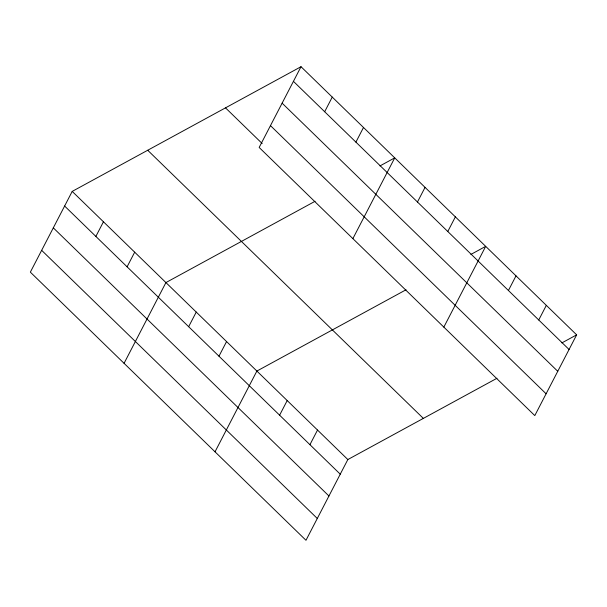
<?xml version="1.0" encoding="UTF-8"?>
<svg xmlns="http://www.w3.org/2000/svg" width="607" height="607" viewBox="0 0 607 607"><rect width="100%" height="100%" fill="white"/><g stroke="black" fill="none" stroke-linecap="round" stroke-linejoin="round"><path stroke-width="0.91" d="M301.019 66.709L259.159 147.455L534.797 415.598L576.65 334.852L301.019 66.709L72.203 191.402L30.35 272.148L305.981 540.291L347.841 459.545L497.004 378.252M95.86 236.427L103.448 221.79M127.098 266.814L134.686 252.178M124.063 363.32L165.923 282.574L315.086 201.281M188.656 326.703L196.243 312.066M324.669 111.734L332.257 97.097M218.975 356.195L226.563 341.559M355.907 142.121L363.494 127.485M215.022 451.805L256.882 371.059L406.045 289.767M352.872 238.627L394.732 157.873L379.959 165.923M279.615 415.188L287.202 400.552M417.464 202.01L425.052 187.373M309.934 444.688L317.522 430.052M447.784 231.502L455.371 216.866M443.838 327.112L485.691 246.366L470.918 254.416M508.423 290.495L516.011 275.859M538.743 319.988L546.33 305.351M561.877 342.902L576.65 334.852M293.431 81.346L569.062 349.488M282.118 103.16L557.757 371.302M270.472 125.634L546.103 393.784M225.508 107.856L262.178 143.533M147.713 150.255L423.345 418.398M72.203 191.402L347.841 459.545M64.623 206.039L340.254 474.181M53.31 227.853L328.941 495.995M41.655 250.334L317.294 518.477"/></g></svg>
